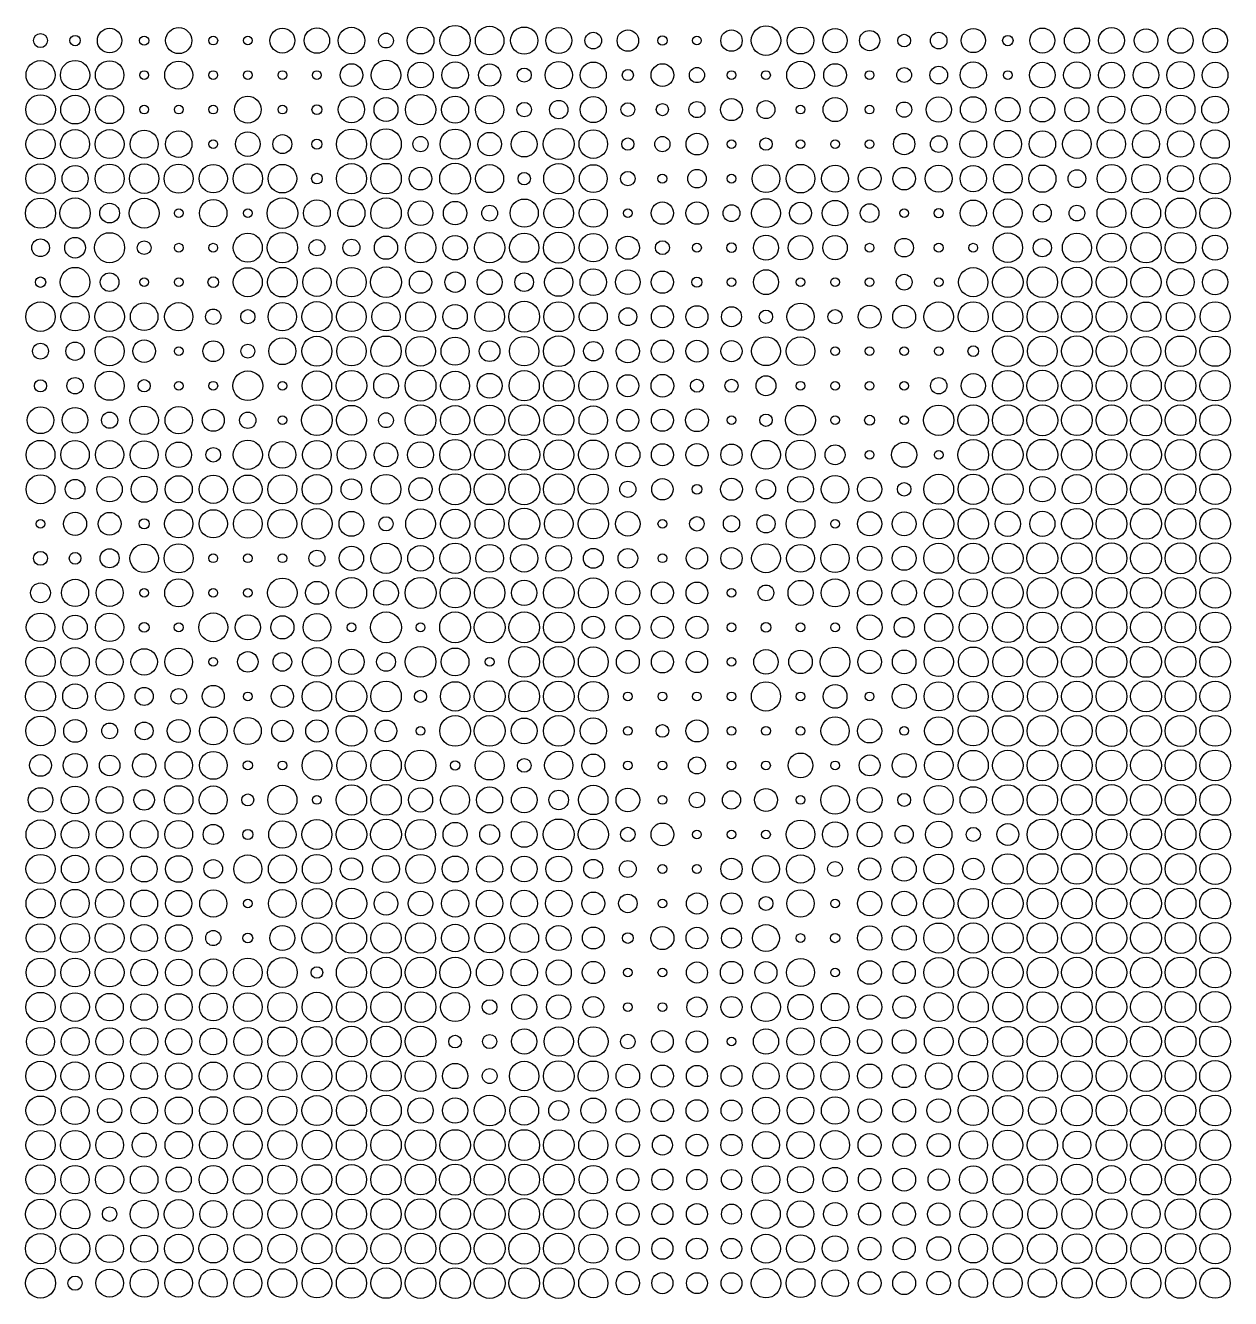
# Model space of a CAD drawing. Header units: millimetres. Extents: x 0 to 15650, y 0 to 8040.
# Drawn here: x 9771 to 11707, y 1999 to 4044 of the extents above; entities that cross this region are included whole.
import ezdxf

# ---------------------------------------------------------------- set-up
doc = ezdxf.new("R2010")
doc.units = ezdxf.units.MM
doc.layers.add('Default', color=7, linetype='Continuous', true_color=0x000000)

msp = doc.modelspace()

# ---------------------------------------------------------------- linework, layer by layer
at = {"layer": 'Default', "color": 0}
for centre, radius in [((9795.1, 4020), 11.2), ((9906.1, 4020), 19.7), ((10017.1, 4020), 21), ((10183.6, 4020), 20), ((10239.1, 4020), 20.4), ((10294.6, 4020), 21.3), ((10350.1, 4020), 11.9), ((10405.6, 4020), 21.5), ((10461.1, 4020), 24.3), ((10516.6, 4020), 23), ((10572.1, 4020), 21.8), ((10627.6, 4020), 20.9), ((10683.1, 4020), 13.4), ((10738.6, 4020), 17.2), ((10905.1, 4020), 17.2), ((10960.5, 4020), 23.7), ((11016, 4020), 21.5), ((11071.5, 4020), 19.5), ((11127, 4020), 16.2), ((11182.5, 4020), 10.2), ((11238, 4020), 13.3), ((11293.5, 4020), 19.4), ((11404.5, 4020), 20.1), ((11460, 4020), 20.1), ((11515.5, 4020), 20.8), ((11571, 4020), 18.9), ((11626.5, 4020), 20.4), ((11682, 4020), 19.8), ((9850.6, 4020), 8.34), ((9961.6, 4020), 7.35), ((10072.6, 4020), 7.07), ((10128.1, 4020), 7), ((10794.1, 4020), 7.49), ((10849.6, 4020), 7), ((11349, 4020), 8.34), ((9850.6, 3964.6), 23.6), ((10350.1, 3964.6), 23.8), ((9795.1, 3964.6), 23.3), ((9906.1, 3964.6), 22.9), ((9961.6, 3964.6), 7), ((10017.1, 3964.6), 22.5), ((10072.6, 3964.6), 7), ((10128.1, 3964.6), 7), ((10183.6, 3964.6), 7), ((10239.1, 3964.6), 7), ((10294.6, 3964.6), 18.2), ((10405.6, 3964.6), 20.5), ((10461.1, 3964.6), 21.3), ((10516.6, 3964.6), 17.9), ((10572.1, 3964.6), 11.3), ((10627.6, 3964.6), 21.9), ((10683.1, 3964.6), 20.9), ((10738.6, 3964.6), 8.98), ((10794.1, 3964.6), 18.2), ((10849.6, 3964.6), 12.2), ((10905.1, 3964.6), 7.07), ((10960.5, 3964.6), 7), ((11016, 3964.6), 22.2), ((11071.5, 3964.6), 18.3), ((11127, 3964.6), 7), ((11182.5, 3964.6), 11.9), ((11238, 3964.6), 14.2), ((11293.5, 3964.6), 21.1), ((11349, 3964.6), 7.07), ((11404.5, 3964.6), 20.6), ((11460, 3964.6), 21.3), ((11515.5, 3964.6), 20.8), ((11571, 3964.6), 20.7), ((11626.5, 3964.6), 21.9), ((11682, 3964.6), 20.6), ((9795.1, 3909.1), 23.8), ((9850.6, 3909.1), 23.1), ((9906.1, 3909.1), 22.5), ((10128.1, 3909.1), 21.5), ((10294.6, 3909.1), 21.1), ((10350.1, 3909.1), 19.2), ((10405.6, 3909.1), 24.4), ((10461.1, 3909.1), 21.7), ((10516.6, 3909.1), 22.7), ((10683.1, 3909.1), 20.9), ((10905.1, 3909.1), 17.7), ((11071.5, 3909.1), 19.3), ((11238, 3909.1), 20.3), ((11293.5, 3909.1), 20.7), ((11349, 3909.1), 19.7), ((11404.5, 3909.1), 19.8), ((11460, 3909.1), 19.4), ((11515.5, 3909.1), 21.6), ((11571, 3909.1), 23.2), ((11626.5, 3909.1), 23.2), ((11682, 3909.1), 21.5), ((9961.6, 3909.1), 7), ((10017.1, 3909.1), 7), ((10072.6, 3909.1), 7), ((10183.6, 3909.1), 7), ((10239.1, 3909.1), 7.92), ((10572.1, 3909.1), 11.7), ((10627.6, 3909.1), 14.8), ((10738.6, 3909.1), 11), ((10794.1, 3909.1), 9.75), ((10849.6, 3909.1), 12.9), ((10960.5, 3909.1), 14.4), ((11016, 3909.1), 7), ((11127, 3909.1), 7), ((11182.5, 3909.1), 12.2), ((9795.1, 3853.7), 23.4), ((9850.6, 3853.7), 23.3), ((9906.1, 3853.7), 23.2), ((9961.6, 3853.7), 22.4), ((10017.1, 3853.7), 21.3), ((10128.1, 3853.7), 19.8), ((10183.6, 3853.7), 15.2), ((10294.6, 3853.7), 24.2), ((10350.1, 3853.7), 24.6), ((10405.6, 3853.7), 12.2), ((10461.1, 3853.7), 24.1), ((10516.6, 3853.7), 18.9), ((10572.1, 3853.7), 20.7), ((10627.6, 3853.7), 24.8), ((10683.1, 3853.7), 22.9), ((10794.1, 3853.7), 12.2), ((10849.6, 3853.7), 17.5), ((11182.5, 3853.7), 17.2), ((11238, 3853.7), 13.4), ((11293.5, 3853.7), 21.5), ((11349, 3853.7), 22.1), ((11404.5, 3853.7), 21.3), ((11460, 3853.7), 23), ((11515.5, 3853.7), 22.7), ((11571, 3853.7), 21.7), ((11626.5, 3853.7), 21.1), ((11682, 3853.7), 22.8), ((10072.6, 3853.7), 7), ((10239.1, 3853.7), 8.13), ((10738.6, 3853.7), 9.82), ((10905.1, 3853.7), 7), ((10960.5, 3853.7), 9.96), ((11016, 3853.7), 7), ((11071.5, 3853.7), 7), ((11127, 3853.7), 7), ((9795.1, 3798.2), 23.7), ((9850.6, 3798.2), 21), ((9906.1, 3798.2), 23.4), ((9961.6, 3798.2), 23.6), ((10017.1, 3798.2), 23.4), ((10072.6, 3798.2), 22.7), ((10128.1, 3798.2), 23.6), ((10183.6, 3798.2), 23), ((10239.1, 3798.2), 8.55), ((10294.6, 3798.2), 24.2), ((10350.1, 3798.2), 24.6), ((10405.6, 3798.2), 18.2), ((10461.1, 3798.2), 24.8), ((10516.6, 3798.2), 22.5), ((10572.1, 3798.2), 9.96), ((10627.6, 3798.2), 24.2), ((10683.1, 3798.2), 22.4), ((10738.6, 3798.2), 11.6), ((10794.1, 3798.2), 7.35), ((10849.6, 3798.2), 14.9), ((10905.1, 3798.2), 7.07), ((10960.5, 3798.2), 22.2), ((11016, 3798.2), 23), ((11071.5, 3798.2), 21.7), ((11127, 3798.2), 18.5), ((11182.5, 3798.2), 18.1), ((11238, 3798.2), 21.7), ((11293.5, 3798.2), 21.2), ((11349, 3798.2), 23), ((11404.5, 3798.2), 21.9), ((11460, 3798.2), 14.3), ((11515.5, 3798.2), 22.9), ((11571, 3798.2), 22.8), ((11626.5, 3798.2), 20.9), ((11682, 3798.2), 24.4), ((9795.1, 3742.8), 24.2), ((9850.6, 3742.8), 24.4), ((9961.6, 3742.8), 24), ((10072.6, 3742.8), 22), ((10183.6, 3742.8), 24.6), ((10239.1, 3742.8), 21.5), ((10294.6, 3742.8), 21.7), ((10350.1, 3742.8), 24.6), ((10572.1, 3742.8), 22.7), ((10627.6, 3742.8), 23.7), ((10683.1, 3742.8), 22.5), ((10960.5, 3742.8), 23.2), ((11071.5, 3742.8), 20.5), ((11293.5, 3742.8), 21), ((11349, 3742.8), 22.8), ((11515.5, 3742.8), 23.2), ((11571, 3742.8), 23.5), ((11626.5, 3742.8), 24.3), ((11682, 3742.8), 24.7), ((9906.1, 3742.8), 15.8), ((10017.1, 3742.8), 7), ((10128.1, 3742.8), 7), ((10405.6, 3742.8), 19.8), ((10461.1, 3742.8), 18.9), ((10516.6, 3742.8), 12.7), ((10738.6, 3742.8), 7.07), ((10794.1, 3742.8), 17.9), ((10849.6, 3742.8), 17.9), ((10905.1, 3742.8), 13.5), ((11016, 3742.8), 17.6), ((11127, 3742.8), 15), ((11182.5, 3742.8), 7), ((11238, 3742.8), 7.35), ((11404.5, 3742.8), 14.4), ((11460, 3742.8), 12.6), ((9850.6, 3687.3), 16.6), ((9906.1, 3687.3), 24.1), ((10128.1, 3687.3), 23.3), ((10183.6, 3687.3), 24.4), ((10350.1, 3687.3), 18.7), ((10405.6, 3687.3), 24.4), ((10461.1, 3687.3), 19.7), ((10516.6, 3687.3), 24.3), ((10572.1, 3687.3), 23.5), ((10627.6, 3687.3), 24.7), ((10683.1, 3687.3), 22.7), ((10738.6, 3687.3), 18.6), ((10960.5, 3687.3), 20.1), ((11016, 3687.3), 19.6), ((11071.5, 3687.3), 19.6), ((11182.5, 3687.3), 14.9), ((11349, 3687.3), 23.7), ((11404.5, 3687.3), 14.6), ((11460, 3687.3), 23.4), ((11515.5, 3687.3), 23.4), ((11571, 3687.3), 24.4), ((11626.5, 3687.3), 24.6), ((11682, 3687.3), 20), ((9795.1, 3687.3), 14.2), ((9961.6, 3687.3), 11), ((10017.1, 3687.3), 7), ((10072.6, 3687.3), 7), ((10239.1, 3687.3), 12.9), ((10294.6, 3687.3), 13.6), ((10794.1, 3687.3), 11.2), ((10849.6, 3687.3), 7.07), ((10905.1, 3687.3), 7.64), ((11127, 3687.3), 7), ((11238, 3687.3), 7.07), ((11293.5, 3687.3), 7), ((9850.6, 3631.9), 23.8), ((9906.1, 3631.9), 15), ((10072.6, 3631.9), 8.55), ((10128.1, 3631.9), 23.3), ((10183.6, 3631.9), 23.8), ((10239.1, 3631.9), 22.8), ((10294.6, 3631.9), 23.7), ((10350.1, 3631.9), 24.7), ((10405.6, 3631.9), 17.9), ((10461.1, 3631.9), 16.4), ((10516.6, 3631.9), 20), ((10572.1, 3631.9), 14.9), ((10627.6, 3631.9), 22.7), ((10683.1, 3631.9), 21.3), ((10738.6, 3631.9), 19.8), ((10794.1, 3631.9), 17.9), ((10960.5, 3631.9), 20), ((11182.5, 3631.9), 12.6), ((11293.5, 3631.9), 23.5), ((11349, 3631.9), 24.4), ((11404.5, 3631.9), 24.5), ((11460, 3631.9), 24.1), ((11515.5, 3631.9), 24.4), ((11571, 3631.9), 24.2), ((11626.5, 3631.9), 21.8), ((11682, 3631.9), 20.3), ((9795.1, 3631.9), 8.34), ((9961.6, 3631.9), 7), ((10017.1, 3631.9), 7), ((10849.6, 3631.9), 8.06), ((10905.1, 3631.9), 7), ((11016, 3631.9), 7), ((11071.5, 3631.9), 7), ((11127, 3631.9), 7), ((11238, 3631.9), 7), ((9795.1, 3576.4), 23.7), ((9906.1, 3576.4), 23.7), ((10239.1, 3576.4), 24.2), ((10294.6, 3576.4), 23.8), ((10405.6, 3576.4), 23.9), ((10516.6, 3576.4), 23.9), ((10572.1, 3576.4), 24.8), ((10627.6, 3576.4), 24), ((11238, 3576.4), 23.7), ((11293.5, 3576.4), 24.1), ((11349, 3576.4), 24.3), ((11404.5, 3576.4), 24.6), ((11460, 3576.4), 24.6), ((11515.5, 3576.4), 24.6), ((11571, 3576.4), 23.6), ((11682, 3576.4), 24.1), ((9850.6, 3576.4), 22.7), ((9961.6, 3576.4), 22.2), ((10017.1, 3576.4), 22.6), ((10072.6, 3576.4), 12.3), ((10128.1, 3576.4), 11.4), ((10183.6, 3576.4), 22.8), ((10350.1, 3576.4), 22.7), ((10461.1, 3576.4), 19.6), ((10683.1, 3576.4), 22.5), ((10738.6, 3576.4), 14.3), ((10794.1, 3576.4), 17.7), ((10849.6, 3576.4), 17.6), ((10905.1, 3576.4), 16), ((10960.5, 3576.4), 10.7), ((11016, 3576.4), 21.8), ((11071.5, 3576.4), 11.4), ((11127, 3576.4), 18.4), ((11182.5, 3576.4), 18.4), ((11626.5, 3576.4), 22.8), ((9906.1, 3521), 23.4), ((9961.6, 3521), 18.2), ((10183.6, 3521), 21.6), ((10239.1, 3521), 24.1), ((10294.6, 3521), 23.7), ((10350.1, 3521), 24.4), ((10405.6, 3521), 23.8), ((10461.1, 3521), 22.6), ((10572.1, 3521), 23.7), ((10627.6, 3521), 24.7), ((10738.6, 3521), 18.6), ((10794.1, 3521), 17.9), ((10849.6, 3521), 17.6), ((10960.5, 3521), 23.2), ((11016, 3521), 23), ((11349, 3521), 24.6), ((11404.5, 3521), 23.9), ((11460, 3521), 24.8), ((11515.5, 3521), 24.6), ((11571, 3521), 23.8), ((11626.5, 3521), 24.4), ((11682, 3521), 24.3), ((9795.1, 3521), 12.7), ((9850.6, 3521), 14.7), ((10017.1, 3521), 7), ((10072.6, 3521), 16.7), ((10128.1, 3521), 11.2), ((10516.6, 3521), 16.6), ((10683.1, 3521), 15.6), ((10905.1, 3521), 17), ((11071.5, 3521), 7), ((11127, 3521), 7), ((11182.5, 3521), 7.07), ((11238, 3521), 7), ((11293.5, 3521), 8.55), ((9850.6, 3465.5), 13.1), ((9906.1, 3465.5), 23.4), ((10128.1, 3465.5), 23.9), ((10239.1, 3465.5), 23.7), ((10294.6, 3465.5), 24.6), ((10350.1, 3465.5), 19.8), ((10405.6, 3465.5), 24.8), ((10461.1, 3465.5), 23.3), ((10516.6, 3465.5), 19.9), ((10572.1, 3465.5), 24.3), ((10627.6, 3465.5), 24.6), ((10683.1, 3465.5), 23.3), ((10738.6, 3465.5), 17.7), ((10794.1, 3465.5), 18.2), ((10960.5, 3465.5), 16), ((11238, 3465.5), 13.1), ((11293.5, 3465.5), 19.5), ((11349, 3465.5), 24.7), ((11404.5, 3465.5), 24.8), ((11460, 3465.5), 24.6), ((11515.5, 3465.5), 24.6), ((11571, 3465.5), 24.6), ((11626.5, 3465.5), 24.6), ((11682, 3465.5), 24.4), ((9795.1, 3465.5), 9.75), ((9961.6, 3465.5), 9.82), ((10017.1, 3465.5), 7), ((10072.6, 3465.5), 7.07), ((10183.6, 3465.5), 7), ((10849.6, 3465.5), 10.4), ((10905.1, 3465.5), 10.5), ((11016, 3465.5), 7.07), ((11071.5, 3465.5), 7), ((11127, 3465.5), 7), ((11182.5, 3465.5), 7), ((9795.1, 3410.1), 21.5), ((9850.6, 3410.1), 20.6), ((9906.1, 3410.1), 13), ((9961.6, 3410.1), 22.8), ((10017.1, 3410.1), 22), ((10072.6, 3410.1), 17.7), ((10128.1, 3410.1), 13.1), ((10183.6, 3410.1), 7), ((10239.1, 3410.1), 24.6), ((10294.6, 3410.1), 23.9), ((10350.1, 3410.1), 11.9), ((10405.6, 3410.1), 24.7), ((10461.1, 3410.1), 23.6), ((10516.6, 3410.1), 24.2), ((10572.1, 3410.1), 24.6), ((10627.6, 3410.1), 24.1), ((10683.1, 3410.1), 22.9), ((10738.6, 3410.1), 17.7), ((10794.1, 3410.1), 17.7), ((10849.6, 3410.1), 18.3), ((10905.1, 3410.1), 7), ((10960.5, 3410.1), 9.96), ((11016, 3410.1), 23.9), ((11071.5, 3410.1), 7), ((11127, 3410.1), 7.99), ((11182.5, 3410.1), 7), ((11238, 3410.1), 24.4), ((11293.5, 3410.1), 24.6), ((11349, 3410.1), 24.7), ((11404.5, 3410.1), 24.8), ((11460, 3410.1), 24.7), ((11515.5, 3410.1), 24.6), ((11571, 3410.1), 24.8), ((11626.5, 3410.1), 24.6), ((11682, 3410.1), 24.6), ((9795.1, 3354.6), 23.2), ((9850.6, 3354.6), 22.9), ((9906.1, 3354.6), 22.7), ((9961.6, 3354.6), 22.5), ((10017.1, 3354.6), 20.5), ((10128.1, 3354.6), 23.5), ((10183.6, 3354.6), 21.5), ((10239.1, 3354.6), 23), ((10294.6, 3354.6), 22.9), ((10405.6, 3354.6), 20.9), ((10461.1, 3354.6), 24.7), ((10516.6, 3354.6), 24.3), ((10572.1, 3354.6), 24.9), ((10627.6, 3354.6), 24.1), ((10683.1, 3354.6), 23.7), ((10960.5, 3354.6), 23.2), ((11016, 3354.6), 23.6), ((11182.5, 3354.6), 20.1), ((11293.5, 3354.6), 24.6), ((11349, 3354.6), 24.7), ((11404.5, 3354.6), 24.8), ((11460, 3354.6), 24.7), ((11515.5, 3354.6), 24.7), ((11571, 3354.6), 24.7), ((11626.5, 3354.6), 24.6), ((11682, 3354.6), 24.6), ((10072.6, 3354.6), 11.8), ((10350.1, 3354.6), 19.1), ((10738.6, 3354.6), 19.4), ((10794.1, 3354.6), 17.7), ((10849.6, 3354.6), 17.9), ((10905.1, 3354.6), 17.2), ((11071.5, 3354.6), 16), ((11127, 3354.6), 7), ((11238, 3354.6), 7), ((9795.1, 3299.2), 23.2), ((9850.6, 3299.2), 15.8), ((9906.1, 3299.2), 20.3), ((9961.6, 3299.2), 20.9), ((10017.1, 3299.2), 21.8), ((10072.6, 3299.2), 22.7), ((10128.1, 3299.2), 22.9), ((10183.6, 3299.2), 23.3), ((10239.1, 3299.2), 23.7), ((10294.6, 3299.2), 16.7), ((10350.1, 3299.2), 23.9), ((10405.6, 3299.2), 18.6), ((10461.1, 3299.2), 24.9), ((10516.6, 3299.2), 24.7), ((10572.1, 3299.2), 24.9), ((10627.6, 3299.2), 24.6), ((10683.1, 3299.2), 24.1), ((10794.1, 3299.2), 17.2), ((10905.1, 3299.2), 17.6), ((10960.5, 3299.2), 15.5), ((11016, 3299.2), 20.6), ((11071.5, 3299.2), 22.2), ((11127, 3299.2), 19.4), ((11238, 3299.2), 24), ((11293.5, 3299.2), 24.4), ((11349, 3299.2), 24.6), ((11404.5, 3299.2), 20.3), ((11460, 3299.2), 23.5), ((11515.5, 3299.2), 24.8), ((11571, 3299.2), 24.7), ((11626.5, 3299.2), 24.6), ((11682, 3299.2), 24.5), ((10738.6, 3299.2), 13), ((10849.6, 3299.2), 7.78), ((11182.5, 3299.2), 10.9), ((9850.6, 3243.7), 18.5), ((9906.1, 3243.7), 18.3), ((10017.1, 3243.7), 22.7), ((10072.6, 3243.7), 22.7), ((10128.1, 3243.7), 23), ((10183.6, 3243.7), 23.1), ((10239.1, 3243.7), 24.4), ((10294.6, 3243.7), 20), ((10350.1, 3243.7), 11.4), ((10405.6, 3243.7), 23.9), ((10461.1, 3243.7), 23.4), ((10516.6, 3243.7), 23.5), ((10572.1, 3243.7), 24.9), ((10627.6, 3243.7), 23), ((10683.1, 3243.7), 24.3), ((10738.6, 3243.7), 19.6), ((10849.6, 3243.7), 11.7), ((10905.1, 3243.7), 13.1), ((10960.5, 3243.7), 14.7), ((11016, 3243.7), 23.2), ((11127, 3243.7), 19.4), ((11182.5, 3243.7), 19.1), ((11238, 3243.7), 24.3), ((11293.5, 3243.7), 24.4), ((11349, 3243.7), 20.3), ((11404.5, 3243.7), 20.2), ((11460, 3243.7), 24.8), ((11515.5, 3243.7), 24.8), ((11571, 3243.7), 24.8), ((11626.5, 3243.7), 24.7), ((11682, 3243.7), 24.6), ((9795.1, 3243.7), 7), ((9961.6, 3243.7), 8.06), ((10794.1, 3243.7), 7.07), ((11071.5, 3243.7), 7), ((9961.6, 3188.3), 22.9), ((10017.1, 3188.3), 23.4), ((10350.1, 3188.3), 24.3), ((10461.1, 3188.3), 24.4), ((10960.5, 3188.3), 23.2), ((11071.5, 3188.3), 22.8), ((11238, 3188.3), 24.1), ((11293.5, 3188.3), 24.4), ((11349, 3188.3), 24.4), ((11404.5, 3188.3), 24.7), ((11460, 3188.3), 24.7), ((11515.5, 3188.3), 24.8), ((11571, 3188.3), 24.8), ((11626.5, 3188.3), 24.8), ((11682, 3188.3), 24.6), ((9795.1, 3188.3), 11.2), ((9850.6, 3188.3), 9.4), ((9906.1, 3188.3), 15.3), ((10072.6, 3188.3), 7), ((10128.1, 3188.3), 7), ((10183.6, 3188.3), 7), ((10239.1, 3188.3), 12.9), ((10294.6, 3188.3), 19.5), ((10405.6, 3188.3), 20.6), ((10516.6, 3188.3), 22.2), ((10572.1, 3188.3), 22), ((10627.6, 3188.3), 20.6), ((10683.1, 3188.3), 16), ((10738.6, 3188.3), 15.8), ((10794.1, 3188.3), 7), ((10849.6, 3188.3), 17.2), ((10905.1, 3188.3), 17.2), ((11016, 3188.3), 22.3), ((11127, 3188.3), 19.4), ((11182.5, 3188.3), 19.3), ((9850.6, 3132.8), 21.8), ((9906.1, 3132.8), 21.7), ((10017.1, 3132.8), 22.5), ((10183.6, 3132.8), 23.7), ((10239.1, 3132.8), 18.4), ((10294.6, 3132.8), 24.4), ((10350.1, 3132.8), 19.8), ((10405.6, 3132.8), 24.9), ((10461.1, 3132.8), 24.2), ((10516.6, 3132.8), 24.5), ((10572.1, 3132.8), 20.4), ((10627.6, 3132.8), 24.6), ((10683.1, 3132.8), 23.9), ((10738.6, 3132.8), 19.1), ((10794.1, 3132.8), 17.7), ((10849.6, 3132.8), 17.4), ((11016, 3132.8), 20.1), ((11071.5, 3132.8), 22.4), ((11127, 3132.8), 19.5), ((11182.5, 3132.8), 19.6), ((11238, 3132.8), 22.7), ((11293.5, 3132.8), 22.5), ((11349, 3132.8), 24.6), ((11404.5, 3132.8), 24.6), ((11460, 3132.8), 24.7), ((11515.5, 3132.8), 24.8), ((11571, 3132.8), 24.8), ((11626.5, 3132.8), 24.6), ((11682, 3132.8), 24.6), ((9795.1, 3132.8), 15.9), ((9961.6, 3132.8), 7.07), ((10072.6, 3132.8), 7), ((10128.1, 3132.8), 7), ((10905.1, 3132.8), 7), ((10960.5, 3132.8), 12.6), ((9795.1, 3077.4), 22.9), ((9850.6, 3077.4), 19.6), ((9906.1, 3077.4), 22.7), ((10072.6, 3077.4), 23.2), ((10128.1, 3077.4), 20.2), ((10183.6, 3077.4), 18.6), ((10239.1, 3077.4), 22.1), ((10350.1, 3077.4), 24.7), ((10461.1, 3077.4), 24.8), ((10516.6, 3077.4), 24.7), ((10572.1, 3077.4), 24.7), ((10627.6, 3077.4), 24.6), ((10683.1, 3077.4), 18), ((10738.6, 3077.4), 19.2), ((10794.1, 3077.4), 17.8), ((10849.6, 3077.4), 17.7), ((11127, 3077.4), 19.9), ((11182.5, 3077.4), 16), ((11238, 3077.4), 22.5), ((11293.5, 3077.4), 22.7), ((11349, 3077.4), 24.4), ((11404.5, 3077.4), 24.6), ((11460, 3077.4), 24.7), ((11515.5, 3077.4), 24.8), ((11571, 3077.4), 24.8), ((11626.5, 3077.4), 24.7), ((11682, 3077.4), 24.6), ((9961.6, 3077.4), 7.92), ((10017.1, 3077.4), 7.07), ((10294.6, 3077.4), 7), ((10405.6, 3077.4), 7.07), ((10905.1, 3077.4), 7), ((10960.5, 3077.4), 7.78), ((11016, 3077.4), 7.07), ((11071.5, 3077.4), 7), ((9795.1, 3021.9), 23.5), ((9850.6, 3021.9), 22.9), ((9906.1, 3021.9), 21.5), ((9961.6, 3021.9), 21.2), ((10017.1, 3021.9), 22.2), ((10072.6, 3021.9), 7), ((10128.1, 3021.9), 16.5), ((10183.6, 3021.9), 15), ((10239.1, 3021.9), 23), ((10294.6, 3021.9), 20.3), ((10350.1, 3021.9), 15.1), ((10405.6, 3021.9), 24.6), ((10461.1, 3021.9), 22.3), ((10516.6, 3021.9), 7), ((10572.1, 3021.9), 24.7), ((10627.6, 3021.9), 24.6), ((10683.1, 3021.9), 24), ((10738.6, 3021.9), 18.4), ((10794.1, 3021.9), 17.7), ((10849.6, 3021.9), 17.2), ((10905.1, 3021.9), 7), ((10960.5, 3021.9), 19.7), ((11016, 3021.9), 18.9), ((11071.5, 3021.9), 23.7), ((11127, 3021.9), 18.9), ((11182.5, 3021.9), 19), ((11238, 3021.9), 23.5), ((11293.5, 3021.9), 23.9), ((11349, 3021.9), 24.2), ((11404.5, 3021.9), 24.3), ((11460, 3021.9), 24.7), ((11515.5, 3021.9), 24.8), ((11571, 3021.9), 24.8), ((11626.5, 3021.9), 24.7), ((11682, 3021.9), 24.7), ((9795.1, 2966.5), 23.9), ((9850.6, 2966.5), 19.9), ((9906.1, 2966.5), 22.6), ((10239.1, 2966.5), 23.7), ((10294.6, 2966.5), 24.7), ((10350.1, 2966.5), 24.6), ((10461.1, 2966.5), 23.6), ((10516.6, 2966.5), 24.8), ((10572.1, 2966.5), 24.8), ((10627.6, 2966.5), 24.6), ((10683.1, 2966.5), 23.9), ((10960.5, 2966.5), 23.5), ((11238, 2966.5), 23.4), ((11293.5, 2966.5), 24), ((11349, 2966.5), 24.4), ((11404.5, 2966.5), 24.1), ((11460, 2966.5), 24.6), ((11515.5, 2966.5), 24.8), ((11571, 2966.5), 24.8), ((11626.5, 2966.5), 24.8), ((11682, 2966.5), 24.4), ((9961.6, 2966.5), 14.5), ((10017.1, 2966.5), 12.5), ((10072.6, 2966.5), 17.7), ((10128.1, 2966.5), 7), ((10183.6, 2966.5), 17.9), ((10405.6, 2966.5), 9.75), ((10738.6, 2966.5), 7), ((10794.1, 2966.5), 7), ((10849.6, 2966.5), 7), ((10905.1, 2966.5), 7), ((11016, 2966.5), 7), ((11071.5, 2966.5), 19.1), ((11127, 2966.5), 7), ((11182.5, 2966.5), 19.4), ((9795.1, 2911), 23.7), ((9850.6, 2911), 18.3), ((9961.6, 2911), 14.3), ((10017.1, 2911), 18.4), ((10072.6, 2911), 22.3), ((10128.1, 2911), 21.7), ((10183.6, 2911), 17.1), ((10239.1, 2911), 17.9), ((10294.6, 2911), 24.5), ((10350.1, 2911), 17.4), ((10461.1, 2911), 24.7), ((10516.6, 2911), 24.7), ((10572.1, 2911), 20.7), ((10627.6, 2911), 24.6), ((10683.1, 2911), 21), ((10849.6, 2911), 17.7), ((11071.5, 2911), 22.7), ((11127, 2911), 19.4), ((11238, 2911), 22.6), ((11293.5, 2911), 24.1), ((11349, 2911), 24.5), ((11404.5, 2911), 24.6), ((11460, 2911), 24.7), ((11515.5, 2911), 24.8), ((11571, 2911), 24.8), ((11626.5, 2911), 24.8), ((11682, 2911), 24.7), ((9906.1, 2911), 12.7), ((10405.6, 2911), 7), ((10738.6, 2911), 7), ((10794.1, 2911), 10.1), ((10905.1, 2911), 7), ((10960.5, 2911), 7.07), ((11016, 2911), 7), ((11182.5, 2911), 7), ((9795.1, 2855.6), 17.5), ((9850.6, 2855.6), 19.2), ((9906.1, 2855.6), 16.5), ((9961.6, 2855.6), 18.8), ((10017.1, 2855.6), 22), ((10072.6, 2855.6), 22.3), ((10239.1, 2855.6), 23.8), ((10294.6, 2855.6), 23.6), ((10350.1, 2855.6), 24.6), ((10405.6, 2855.6), 24.7), ((10516.6, 2855.6), 23.4), ((10572.1, 2855.6), 11), ((10627.6, 2855.6), 22.7), ((10683.1, 2855.6), 18.2), ((10849.6, 2855.6), 13.6), ((11016, 2855.6), 19.9), ((11127, 2855.6), 16.8), ((11182.5, 2855.6), 19.1), ((11238, 2855.6), 23), ((11293.5, 2855.6), 24.2), ((11349, 2855.6), 24.4), ((11404.5, 2855.6), 24.6), ((11460, 2855.6), 24.6), ((11515.5, 2855.6), 24.7), ((11571, 2855.6), 24.8), ((11626.5, 2855.6), 24.8), ((11682, 2855.6), 24.7), ((10128.1, 2855.6), 7.35), ((10183.6, 2855.6), 7), ((10461.1, 2855.6), 7.56), ((10738.6, 2855.6), 7), ((10794.1, 2855.6), 7), ((10905.1, 2855.6), 7.07), ((10960.5, 2855.6), 7), ((11071.5, 2855.6), 7.07), ((10017.1, 2800.1), 22.9), ((10072.6, 2800.1), 22.5), ((10183.6, 2800.1), 23.5), ((10294.6, 2800.1), 24.4), ((10350.1, 2800.1), 24.6), ((10461.1, 2800.1), 23.2), ((10683.1, 2800.1), 23.6), ((11071.5, 2800.1), 23), ((11238, 2800.1), 23.2), ((11349, 2800.1), 24.4), ((11404.5, 2800.1), 24.5), ((11460, 2800.1), 24.6), ((11515.5, 2800.1), 24.7), ((11571, 2800.1), 24.8), ((11626.5, 2800.1), 24.7), ((11682, 2800.1), 24.7), ((9795.1, 2800.1), 19.7), ((9850.6, 2800.1), 22.1), ((9906.1, 2800.1), 21.4), ((9961.6, 2800.1), 16.4), ((10128.1, 2800.1), 9.61), ((10239.1, 2800.1), 7), ((10405.6, 2800.1), 19.4), ((10516.6, 2800.1), 20.9), ((10572.1, 2800.1), 20.6), ((10627.6, 2800.1), 15.7), ((10738.6, 2800.1), 19), ((10794.1, 2800.1), 7), ((10849.6, 2800.1), 12.4), ((10905.1, 2800.1), 14.7), ((10960.5, 2800.1), 18.4), ((11016, 2800.1), 7), ((11127, 2800.1), 20.1), ((11182.5, 2800.1), 10.4), ((11293.5, 2800.1), 21.3), ((9795.1, 2744.7), 23.3), ((9850.6, 2744.7), 22.2), ((9906.1, 2744.7), 21.7), ((9961.6, 2744.7), 22.2), ((10017.1, 2744.7), 22.4), ((10183.6, 2744.7), 22), ((10239.1, 2744.7), 24.1), ((10294.6, 2744.7), 24.5), ((10350.1, 2744.7), 24.7), ((10405.6, 2744.7), 24.2), ((10461.1, 2744.7), 19.4), ((10572.1, 2744.7), 20.6), ((10627.6, 2744.7), 24.8), ((10683.1, 2744.7), 24.3), ((10794.1, 2744.7), 18.3), ((11016, 2744.7), 23), ((11071.5, 2744.7), 20.3), ((11127, 2744.7), 19.8), ((11238, 2744.7), 21.3), ((11349, 2744.7), 17.6), ((11404.5, 2744.7), 24.6), ((11460, 2744.7), 24.6), ((11515.5, 2744.7), 24.7), ((11571, 2744.7), 24.8), ((11626.5, 2744.7), 24.8), ((11682, 2744.7), 24.7), ((10072.6, 2744.7), 16.2), ((10128.1, 2744.7), 8.13), ((10516.6, 2744.7), 15.9), ((10738.6, 2744.7), 11.6), ((10849.6, 2744.7), 7), ((10905.1, 2744.7), 7), ((10960.5, 2744.7), 7), ((11182.5, 2744.7), 14.5), ((11293.5, 2744.7), 11.4), ((9795.1, 2689.2), 23.4), ((9850.6, 2689.2), 22), ((9906.1, 2689.2), 21.7), ((9961.6, 2689.2), 20.8), ((10017.1, 2689.2), 21.4), ((10072.6, 2689.2), 15), ((10128.1, 2689.2), 22.6), ((10183.6, 2689.2), 22.5), ((10239.1, 2689.2), 23.4), ((10294.6, 2689.2), 17.9), ((10350.1, 2689.2), 21.7), ((10405.6, 2689.2), 23.4), ((10461.1, 2689.2), 20.8), ((10516.6, 2689.2), 21), ((10572.1, 2689.2), 20.6), ((10627.6, 2689.2), 20.7), ((10683.1, 2689.2), 15.3), ((10738.6, 2689.2), 13.6), ((10905.1, 2689.2), 17.2), ((10960.5, 2689.2), 21.8), ((11016, 2689.2), 22.6), ((11071.5, 2689.2), 11.9), ((11127, 2689.2), 17.9), ((11182.5, 2689.2), 19.4), ((11238, 2689.2), 23.8), ((11293.5, 2689.2), 17.3), ((11349, 2689.2), 24.5), ((11404.5, 2689.2), 24.6), ((11460, 2689.2), 24.6), ((11515.5, 2689.2), 24.7), ((11571, 2689.2), 24.8), ((11626.5, 2689.2), 24.8), ((11682, 2689.2), 24.7), ((10794.1, 2689.2), 7.07), ((10849.6, 2689.2), 7), ((9795.1, 2633.8), 23.3), ((9850.6, 2633.8), 22.7), ((9906.1, 2633.8), 22.7), ((9961.6, 2633.8), 21.6), ((10017.1, 2633.8), 21.1), ((10072.6, 2633.8), 21.8), ((10128.1, 2633.8), 7), ((10183.6, 2633.8), 22.3), ((10239.1, 2633.8), 23.9), ((10294.6, 2633.8), 24.6), ((10350.1, 2633.8), 18.8), ((10405.6, 2633.8), 19.7), ((10461.1, 2633.8), 21.8), ((10516.6, 2633.8), 21.3), ((10572.1, 2633.8), 21.3), ((10627.6, 2633.8), 21.3), ((10683.1, 2633.8), 18.3), ((10738.6, 2633.8), 14.8), ((10794.1, 2633.8), 7), ((10849.6, 2633.8), 17), ((10905.1, 2633.8), 17.1), ((10960.5, 2633.8), 11.2), ((11016, 2633.8), 22), ((11071.5, 2633.8), 7.07), ((11127, 2633.8), 19.6), ((11182.5, 2633.8), 19.6), ((11238, 2633.8), 24.2), ((11293.5, 2633.8), 24.2), ((11349, 2633.8), 24.6), ((11404.5, 2633.8), 24.6), ((11460, 2633.8), 24.6), ((11515.5, 2633.8), 24.7), ((11571, 2633.8), 24.8), ((11626.5, 2633.8), 24.8), ((11682, 2633.8), 24.8), ((9795.1, 2578.3), 22.8), ((9850.6, 2578.3), 23.3), ((9906.1, 2578.3), 23.1), ((9961.6, 2578.3), 21.5), ((10017.1, 2578.3), 21.4), ((10183.6, 2578.3), 20.1), ((10239.1, 2578.3), 24.2), ((10294.6, 2578.3), 24.4), ((10350.1, 2578.3), 24.2), ((10405.6, 2578.3), 24.2), ((10461.1, 2578.3), 22), ((10516.6, 2578.3), 23.8), ((10572.1, 2578.3), 23.2), ((10627.6, 2578.3), 20), ((10960.5, 2578.3), 21.5), ((11127, 2578.3), 19.6), ((11182.5, 2578.3), 19.4), ((11238, 2578.3), 24.1), ((11293.5, 2578.3), 24.2), ((11349, 2578.3), 24.4), ((11404.5, 2578.3), 24.4), ((11460, 2578.3), 24.7), ((11515.5, 2578.3), 24.7), ((11571, 2578.3), 24.7), ((11626.5, 2578.3), 24.8), ((11682, 2578.3), 24.7), ((10072.6, 2578.3), 12.2), ((10128.1, 2578.3), 7.85), ((10683.1, 2578.3), 17.6), ((10738.6, 2578.3), 8.55), ((10794.1, 2578.3), 18.6), ((10849.6, 2578.3), 17.4), ((10905.1, 2578.3), 16.1), ((11016, 2578.3), 7), ((11071.5, 2578.3), 7.49), ((9795.1, 2522.9), 23.2), ((9850.6, 2522.9), 23), ((9906.1, 2522.9), 23.1), ((9961.6, 2522.9), 21.2), ((10017.1, 2522.9), 21.3), ((10072.6, 2522.9), 21.8), ((10128.1, 2522.9), 23), ((10183.6, 2522.9), 23.9), ((10294.6, 2522.9), 24.3), ((10350.1, 2522.9), 24.6), ((10405.6, 2522.9), 24.6), ((10461.1, 2522.9), 24.6), ((10516.6, 2522.9), 21.3), ((10572.1, 2522.9), 21.2), ((10627.6, 2522.9), 20.2), ((10683.1, 2522.9), 17.8), ((10849.6, 2522.9), 17), ((10905.1, 2522.9), 17.9), ((10960.5, 2522.9), 17.7), ((11016, 2522.9), 22.5), ((11127, 2522.9), 18.9), ((11182.5, 2522.9), 17.9), ((11238, 2522.9), 24), ((11293.5, 2522.9), 24.1), ((11349, 2522.9), 24.4), ((11404.5, 2522.9), 24.6), ((11460, 2522.9), 24.6), ((11515.5, 2522.9), 24.7), ((11571, 2522.9), 24.8), ((11626.5, 2522.9), 24.8), ((11682, 2522.9), 24.8), ((10239.1, 2522.9), 9.33), ((10738.6, 2522.9), 7), ((10794.1, 2522.9), 7.07), ((11071.5, 2522.9), 7), ((9795.1, 2467.4), 23.6), ((9850.6, 2467.4), 23), ((9906.1, 2467.4), 22), ((9961.6, 2467.4), 21.3), ((10017.1, 2467.4), 21.5), ((10072.6, 2467.4), 22.2), ((10128.1, 2467.4), 23), ((10183.6, 2467.4), 23.4), ((10239.1, 2467.4), 23.9), ((10294.6, 2467.4), 24.2), ((10350.1, 2467.4), 24.6), ((10405.6, 2467.4), 24.6), ((10461.1, 2467.4), 23.2), ((10516.6, 2467.4), 11.8), ((10572.1, 2467.4), 20.1), ((10627.6, 2467.4), 19.5), ((10683.1, 2467.4), 16.7), ((10849.6, 2467.4), 16.2), ((10905.1, 2467.4), 17), ((10960.5, 2467.4), 23.2), ((11016, 2467.4), 20.4), ((11071.5, 2467.4), 22), ((11127, 2467.4), 19.6), ((11182.5, 2467.4), 18.1), ((11238, 2467.4), 23.2), ((11293.5, 2467.4), 24.2), ((11349, 2467.4), 24), ((11404.5, 2467.4), 24.6), ((11460, 2467.4), 24.6), ((11515.5, 2467.4), 24.7), ((11571, 2467.4), 24.8), ((11626.5, 2467.4), 24.8), ((11682, 2467.4), 24.8), ((10738.6, 2467.4), 7), ((10794.1, 2467.4), 7), ((9795.1, 2412), 22.6), ((9850.6, 2412), 22.5), ((9906.1, 2412), 21.9), ((9961.6, 2412), 21.9), ((10128.1, 2412), 22.5), ((10183.6, 2412), 23.3), ((10239.1, 2412), 24.2), ((10294.6, 2412), 24.5), ((10350.1, 2412), 24.5), ((10405.6, 2412), 24.7), ((10627.6, 2412), 23.5), ((10683.1, 2412), 23.8), ((11016, 2412), 21.9), ((11071.5, 2412), 23), ((11238, 2412), 23.1), ((11293.5, 2412), 23), ((11349, 2412), 24.2), ((11404.5, 2412), 24.6), ((11460, 2412), 24.7), ((11515.5, 2412), 24.7), ((11571, 2412), 24.8), ((11626.5, 2412), 24.8), ((11682, 2412), 24.8), ((10017.1, 2412), 21), ((10072.6, 2412), 21.5), ((10461.1, 2412), 10.2), ((10516.6, 2412), 11.4), ((10572.1, 2412), 20.2), ((10738.6, 2412), 11.8), ((10794.1, 2412), 17.5), ((10849.6, 2412), 17.2), ((10905.1, 2412), 7), ((10960.5, 2412), 20.3), ((11127, 2412), 19.4), ((11182.5, 2412), 18.9), ((9795.1, 2356.6), 23.8), ((9850.6, 2356.6), 22.7), ((9906.1, 2356.6), 22.1), ((9961.6, 2356.6), 21.3), ((10017.1, 2356.6), 21.3), ((10072.6, 2356.6), 22.5), ((10128.1, 2356.6), 21.8), ((10183.6, 2356.6), 23.4), ((10239.1, 2356.6), 24), ((10294.6, 2356.6), 24.3), ((10350.1, 2356.6), 24.5), ((10405.6, 2356.6), 24.6), ((10461.1, 2356.6), 20.3), ((10572.1, 2356.6), 23.7), ((10627.6, 2356.6), 24.6), ((10683.1, 2356.6), 24.1), ((10738.6, 2356.6), 18.9), ((10794.1, 2356.6), 17.7), ((10849.6, 2356.6), 17), ((10905.1, 2356.6), 16.8), ((10960.5, 2356.6), 21.2), ((11016, 2356.6), 21.3), ((11071.5, 2356.6), 22.8), ((11127, 2356.6), 19.3), ((11182.5, 2356.6), 18.6), ((11238, 2356.6), 21.3), ((11293.5, 2356.6), 23.6), ((11349, 2356.6), 24.2), ((11404.5, 2356.6), 24.5), ((11460, 2356.6), 24.6), ((11515.5, 2356.6), 24.7), ((11571, 2356.6), 24.8), ((11626.5, 2356.6), 24.8), ((11682, 2356.6), 24.8), ((10516.6, 2356.6), 12), ((9795.1, 2301.1), 23.4), ((9850.6, 2301.1), 22.4), ((9906.1, 2301.1), 19.4), ((9961.6, 2301.1), 21.4), ((10017.1, 2301.1), 21.8), ((10072.6, 2301.1), 22.3), ((10128.1, 2301.1), 22.6), ((10183.6, 2301.1), 23.2), ((10239.1, 2301.1), 24.1), ((10294.6, 2301.1), 24.2), ((10350.1, 2301.1), 24.6), ((10405.6, 2301.1), 20.3), ((10461.1, 2301.1), 20.3), ((10516.6, 2301.1), 24.7), ((10572.1, 2301.1), 23.2), ((10627.6, 2301.1), 16), ((10683.1, 2301.1), 20.1), ((10738.6, 2301.1), 18.7), ((10794.1, 2301.1), 17.8), ((10849.6, 2301.1), 17.4), ((10905.1, 2301.1), 16.8), ((10960.5, 2301.1), 21.7), ((11016, 2301.1), 21.5), ((11071.5, 2301.1), 22), ((11127, 2301.1), 18.9), ((11182.5, 2301.1), 18.4), ((11238, 2301.1), 18.9), ((11293.5, 2301.1), 24.1), ((11349, 2301.1), 24.3), ((11404.5, 2301.1), 22.2), ((11460, 2301.1), 24.7), ((11515.5, 2301.1), 24.7), ((11571, 2301.1), 24.7), ((11626.5, 2301.1), 24.7), ((11682, 2301.1), 24.6), ((10350.1, 2245.7), 24.6), ((10405.6, 2245.7), 24.6), ((10461.1, 2245.7), 24.7), ((10516.6, 2245.7), 24.7), ((10572.1, 2245.7), 24.7), ((10627.6, 2245.7), 24.6), ((11515.5, 2245.7), 24.6), ((11571, 2245.7), 24.7), ((11626.5, 2245.7), 24.8), ((11682, 2245.7), 24.6), ((9795.1, 2245.7), 23.5), ((9850.6, 2245.7), 23.6), ((9906.1, 2245.7), 22.3), ((9961.6, 2245.7), 19.3), ((10017.1, 2245.7), 22), ((10072.6, 2245.7), 22.2), ((10128.1, 2245.7), 22.9), ((10183.6, 2245.7), 23.2), ((10239.1, 2245.7), 23.8), ((10294.6, 2245.7), 24.3), ((10683.1, 2245.7), 23.5), ((10738.6, 2245.7), 18.5), ((10794.1, 2245.7), 16.1), ((10849.6, 2245.7), 17.4), ((10905.1, 2245.7), 17.2), ((10960.5, 2245.7), 21.8), ((11016, 2245.7), 21.8), ((11071.5, 2245.7), 23.3), ((11127, 2245.7), 18.6), ((11182.5, 2245.7), 18.2), ((11238, 2245.7), 18.6), ((11293.5, 2245.7), 22.8), ((11349, 2245.7), 24.1), ((11404.5, 2245.7), 24.4), ((11460, 2245.7), 22.3), ((9795.1, 2190.2), 23.5), ((9850.6, 2190.2), 22.8), ((9906.1, 2190.2), 22.6), ((9961.6, 2190.2), 22.2), ((10017.1, 2190.2), 20.2), ((10072.6, 2190.2), 22.7), ((10128.1, 2190.2), 23.3), ((10183.6, 2190.2), 23.4), ((10239.1, 2190.2), 24), ((10294.6, 2190.2), 24.3), ((10350.1, 2190.2), 24.5), ((10405.6, 2190.2), 24.6), ((10461.1, 2190.2), 24.9), ((10516.6, 2190.2), 24.8), ((10572.1, 2190.2), 24.8), ((10627.6, 2190.2), 24.7), ((10683.1, 2190.2), 22.8), ((10960.5, 2190.2), 22.3), ((11016, 2190.2), 21), ((11071.5, 2190.2), 19.6), ((11293.5, 2190.2), 22.1), ((11349, 2190.2), 24.1), ((11404.5, 2190.2), 23.9), ((11460, 2190.2), 24.6), ((11515.5, 2190.2), 22.4), ((11571, 2190.2), 24.7), ((11626.5, 2190.2), 24.7), ((11682, 2190.2), 24.6), ((10738.6, 2190.2), 17.7), ((10794.1, 2190.2), 17), ((10849.6, 2190.2), 16.4), ((10905.1, 2190.2), 16.2), ((11127, 2190.2), 18), ((11182.5, 2190.2), 18.4), ((11238, 2190.2), 17.2), ((9795.1, 2134.8), 24), ((9850.6, 2134.8), 23.5), ((9961.6, 2134.8), 22.4), ((10017.1, 2134.8), 23.2), ((10072.6, 2134.8), 21.7), ((10128.1, 2134.8), 23), ((10183.6, 2134.8), 23.1), ((10239.1, 2134.8), 24.1), ((10294.6, 2134.8), 24.2), ((10350.1, 2134.8), 24.5), ((10405.6, 2134.8), 24.6), ((10461.1, 2134.8), 24.8), ((10516.6, 2134.8), 24.8), ((10572.1, 2134.8), 24.8), ((10627.6, 2134.8), 24.7), ((10683.1, 2134.8), 22.9), ((10738.6, 2134.8), 18), ((10794.1, 2134.8), 16.9), ((10849.6, 2134.8), 16.9), ((10905.1, 2134.8), 16.1), ((10960.5, 2134.8), 23), ((11016, 2134.8), 21.2), ((11071.5, 2134.8), 18.7), ((11127, 2134.8), 17.7), ((11182.5, 2134.8), 18.2), ((11238, 2134.8), 18), ((11293.5, 2134.8), 21.7), ((11349, 2134.8), 23.3), ((11404.5, 2134.8), 23.4), ((11460, 2134.8), 24.4), ((11515.5, 2134.8), 24.6), ((11571, 2134.8), 22.8), ((11626.5, 2134.8), 24.7), ((11682, 2134.8), 24.6), ((9906.1, 2134.8), 11.7), ((9795.1, 2079.3), 24.2), ((9850.6, 2079.3), 23.7), ((9906.1, 2079.3), 22.3), ((9961.6, 2079.3), 21.6), ((10017.1, 2079.3), 23), ((10072.6, 2079.3), 23), ((10128.1, 2079.3), 22.5), ((10183.6, 2079.3), 23.2), ((10239.1, 2079.3), 24.2), ((10294.6, 2079.3), 24.5), ((10350.1, 2079.3), 24.2), ((10405.6, 2079.3), 24.6), ((10461.1, 2079.3), 24.7), ((10516.6, 2079.3), 24.8), ((10572.1, 2079.3), 24.8), ((10627.6, 2079.3), 24.7), ((10683.1, 2079.3), 23.3), ((10738.6, 2079.3), 18.4), ((10794.1, 2079.3), 17), ((10849.6, 2079.3), 16.9), ((10905.1, 2079.3), 16.4), ((10960.5, 2079.3), 23.2), ((11016, 2079.3), 22.3), ((11071.5, 2079.3), 20.6), ((11127, 2079.3), 18.2), ((11182.5, 2079.3), 17.9), ((11238, 2079.3), 19.1), ((11293.5, 2079.3), 23), ((11349, 2079.3), 24.1), ((11404.5, 2079.3), 23.8), ((11460, 2079.3), 23.9), ((11515.5, 2079.3), 24.4), ((11571, 2079.3), 24.6), ((11626.5, 2079.3), 24.4), ((11682, 2079.3), 24.4), ((9795.1, 2023.9), 24.1), ((9906.1, 2023.9), 22.3), ((9961.6, 2023.9), 22.6), ((10017.1, 2023.9), 22.3), ((10072.6, 2023.9), 22.5), ((10128.1, 2023.9), 22.5), ((10183.6, 2023.9), 23.2), ((10239.1, 2023.9), 23.8), ((10294.6, 2023.9), 24.3), ((10350.1, 2023.9), 24.4), ((10405.6, 2023.9), 24.6), ((10461.1, 2023.9), 24.7), ((10516.6, 2023.9), 24.7), ((10572.1, 2023.9), 24.7), ((10627.6, 2023.9), 24.7), ((10683.1, 2023.9), 23.5), ((10960.5, 2023.9), 23.7), ((11016, 2023.9), 23.2), ((11293.5, 2023.9), 22.9), ((11349, 2023.9), 23.2), ((11404.5, 2023.9), 22.8), ((11460, 2023.9), 24.3), ((11515.5, 2023.9), 23.8), ((11571, 2023.9), 23.9), ((11626.5, 2023.9), 24.4), ((11682, 2023.9), 24.3), ((9850.6, 2023.9), 11.4), ((10738.6, 2023.9), 18.8), ((10794.1, 2023.9), 17), ((10849.6, 2023.9), 16.8), ((10905.1, 2023.9), 16.8), ((11071.5, 2023.9), 21.3), ((11127, 2023.9), 18.3), ((11182.5, 2023.9), 18.4), ((11238, 2023.9), 18.9)]:
    msp.add_circle(centre, radius, dxfattribs=at)

doc.saveas('drawing.dxf')
